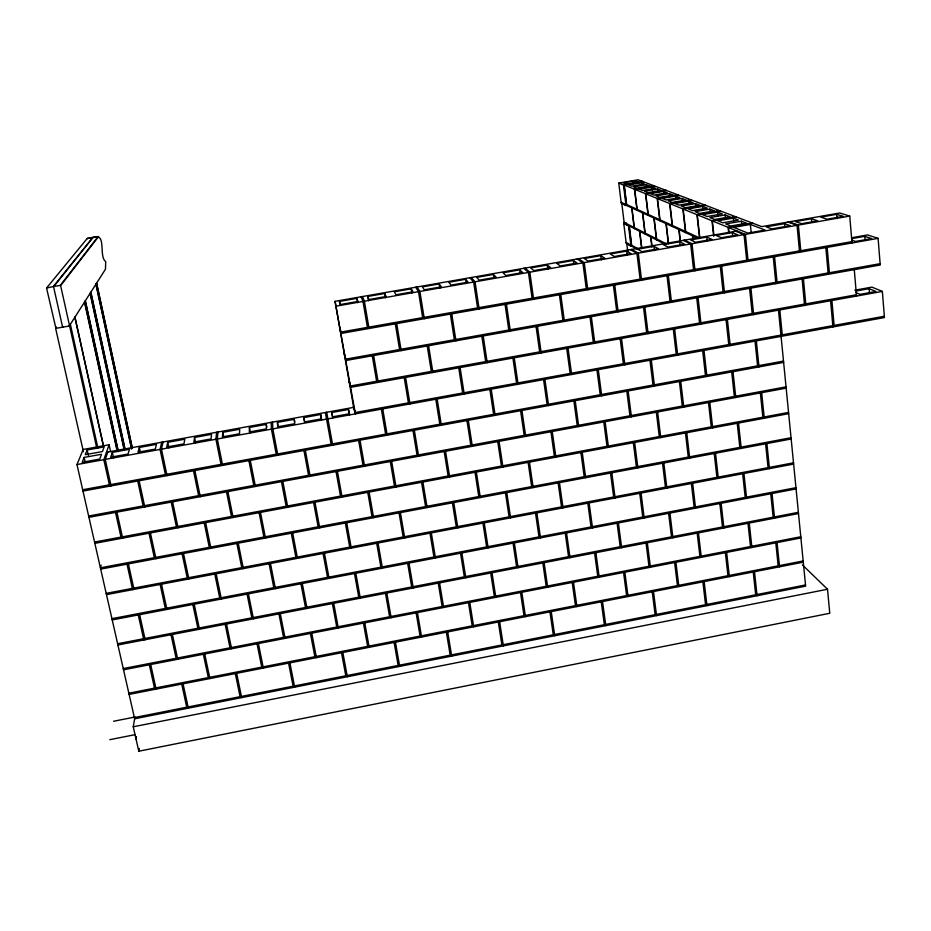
<?xml version="1.0" encoding="UTF-8"?>
<svg xmlns="http://www.w3.org/2000/svg" width="931" height="931" viewBox="0 0 931 931"><rect width="100%" height="100%" fill="white"/><g stroke="black" fill="none" stroke-linecap="round" stroke-linejoin="round"><path stroke-width="1.4" d="M249.415 427.48L249.345 431.972L266.429 428.865L266.289 424.385L249.415 427.48L250.486 432.973M69.266 326.025L105.459 269.234L105.715 261.658C98.337 256.304 107.123 232.098 93.007 237.347L53.591 286.829L62.621 327.177M222.753 432.321L222.393 436.883L239.523 433.765L239.698 429.238L222.753 432.321L223.58 436.453M217.97 432.019L217.33 439.013L222.637 465.419M216.609 432.263L215.934 439.257L220.984 464.36L166.765 474.31M194.556 437.442L193.869 442.074L211.058 438.943L211.558 434.335L194.556 437.442L195.685 442.947M802.487 565.012L827.508 589.242L829.777 613.273L138.8 751.212L139.243 748.431M136.031 739.028L136.426 736.677M138.8 751.212L133.238 726.797L134.983 716.858M167.731 442.318L166.73 447.008L183.977 443.866L184.78 439.223L167.731 442.318L168.883 447.834M163.076 441.992L161.459 449.173L167.045 475.625M161.703 442.237L160.062 449.429L165.381 474.566L110.801 484.586M139.347 447.474L138.009 452.233L155.314 449.091L156.455 444.343L139.347 447.474L140.232 451.616M101.153 565.222L100.397 567.829L154.325 557.669L149.03 533.219M112.337 452.385L110.696 457.202L128.059 454.049L129.502 449.266L112.337 452.385L113.559 457.901M107.821 452.024L105.226 459.414L111.092 485.901M778.491 310.151L805.641 586.146L134.646 718.779L76.97 464.557L83.208 449.452L109.102 444.762L103.818 459.67L109.695 486.168M84.151 457.412L82.196 462.276L99.803 459.076L101.456 454.27L84.151 457.412L85.093 461.555M87.153 449.976L85.268 454.665L102.445 451.547L104.144 446.903L87.153 449.976L88.375 455.41M96.731 447.823L69.604 325.966L70.116 324.698M117.143 451.104L84.5 302.156L85.163 301.039M124.091 449.592L90.063 293.416L90.726 292.357L124.917 449.382M131.504 448.847L95.881 284.281L96.452 283.303M83.418 451.71L55.639 328.399L56.558 327.049M55.918 328.34L46.55 288.028L53.242 286.597L93.007 237.347M92.553 237.428L87.188 238.557L98.477 236.649L60.62 285.619L69.534 325.699M53.242 286.597L60.271 285.398L98.209 236.474M46.55 288.028L87.363 238.301M62.284 327.235L62.901 327.13M113.57 721.257L134.355 717.149M134.378 717.568L186.724 707.223L181.72 684.087M188.062 706.955L240.082 696.679L235.322 673.578M241.42 696.423L293.114 686.205L288.587 663.128M294.429 685.938L345.797 675.79L341.514 652.747M347.112 675.534L398.165 665.444L394.116 642.425M399.469 665.188L450.197 655.168L446.38 632.172M451.488 654.912L501.902 644.95L498.329 621.978M503.194 644.694L553.293 634.791L549.942 611.853M554.573 634.535L604.359 624.701L601.24 601.798M605.639 624.445L655.121 614.669L652.224 591.79M656.378 614.425L705.558 604.708L702.882 581.852M706.815 604.452L755.693 594.804L753.237 571.971M756.95 594.548L805.524 584.959M133.238 726.797L827.508 589.242M109.8 739.68L135.402 734.594M128.839 693.188L154.511 688.149M155.861 687.881L208.3 677.605L203.365 654.272M209.638 677.337L261.751 667.12L257.061 643.821M263.089 666.864L314.864 656.704L310.419 633.429M316.191 656.448L367.64 646.358L363.439 623.107M368.955 646.102L420.079 636.071L416.122 612.854M421.394 635.815L472.203 625.853L468.479 602.671M473.495 625.597L523.99 615.694L520.499 592.547M525.282 615.449L575.463 605.604L572.204 582.48M576.743 605.359L626.61 595.572L623.572 572.472M627.89 595.328L677.442 585.611L674.638 562.533M678.711 585.355L727.972 575.695L725.377 552.665M729.229 575.451L778.176 565.85L775.802 542.843M779.433 565.606L803.162 560.951M129.118 694.41L803.29 562.161M123.253 668.574L176.122 658.287L171.025 634.721M177.472 658.019L230.004 647.801L225.151 624.27M231.354 647.545L283.548 637.386L278.939 613.878M284.874 637.13L336.743 627.029L332.39 603.567M338.069 626.772L389.612 616.753L385.492 593.303M390.927 616.497L442.144 606.523L438.257 583.12M443.447 606.279L494.338 596.375L490.695 572.984M495.641 596.119L546.206 586.274L542.808 562.929M547.509 586.03L597.76 576.242L594.583 552.933M599.052 575.998L648.988 566.281L646.044 542.994M650.269 566.036L699.903 556.377L697.179 533.114M701.171 556.133L750.502 546.532L748 523.303M751.759 546.288L800.788 536.745M123.532 669.808L800.904 537.955M117.62 643.74L143.549 638.736M144.91 638.468L197.872 628.239L192.845 604.475M199.222 627.983L251.836 617.823L247.064 594.094M253.185 617.567L305.473 607.478L300.946 583.772M306.799 607.21L358.761 597.19L354.478 573.519M360.088 596.934L411.7 586.961L407.673 563.325M413.027 586.705L464.325 576.813L460.531 553.2M465.628 576.557L516.6 566.711L513.051 543.134M517.904 566.467L568.562 556.68L565.233 533.137M569.853 556.435L620.186 546.718L617.102 523.199M621.477 546.474L671.495 536.815L668.633 513.33M672.776 536.57L722.491 526.969L719.849 503.52M723.759 526.725L773.161 517.194L770.752 493.767M774.429 516.949L798.379 512.318M117.911 644.985L798.507 513.551M106.483 594.63L793.631 464.057M111.929 618.673L165.322 608.443L160.132 584.447M166.696 608.176L219.739 598.028L214.793 574.055M221.101 597.76L273.807 587.67L269.117 563.732M275.145 587.414L327.526 577.383L323.08 553.48M328.864 577.127L380.895 567.165L376.706 543.285M382.234 566.909L433.939 557.006L429.982 533.16M435.254 556.75L486.634 546.916L482.933 523.106M487.949 546.66L539.002 536.884L535.534 513.109M540.306 536.628L591.045 526.923L587.81 503.171M592.337 526.667L642.751 517.019L639.748 493.302M644.043 516.775L694.142 507.174L691.372 483.492M695.422 506.93L745.207 497.398L742.659 473.751M746.476 497.154L795.958 487.681M112.22 619.93L796.075 488.915M155.698 557.401L209.277 547.312L204.25 522.896M210.65 547.056L263.88 537.024L259.109 512.644M265.242 536.768L318.134 526.806L313.607 502.461M319.484 526.55L372.028 516.658L367.757 492.336M373.366 516.402L425.583 506.569L421.557 482.281M426.91 506.313L478.79 496.549L475.019 472.296M480.117 496.293L531.659 486.587L528.133 462.37M532.986 486.343L584.202 476.695L580.909 452.513M585.506 476.439L636.397 466.862L633.348 442.714M637.7 466.617L688.277 457.086L685.449 432.973M689.568 456.842L739.819 447.38L737.224 423.302M741.099 447.136L791.047 437.721M100.688 569.109L791.164 438.99M106.192 593.361L132.377 588.392M133.75 588.124L187.236 577.976L182.115 553.759M188.609 577.709L241.746 567.619L236.881 543.436M243.107 567.363L295.895 557.332L291.298 533.184M297.245 557.075L349.707 547.114L345.354 523.001M351.045 546.858L403.17 536.954L399.062 512.876M404.508 536.698L456.295 526.865L452.431 502.821M457.621 526.609L509.082 516.845L505.463 492.825M510.397 516.589L561.533 506.871L558.146 482.898M562.836 506.627L613.657 496.979L610.503 473.029M614.949 496.735L665.444 487.134L662.535 463.231M666.736 486.89L716.917 477.359L714.228 453.49M718.197 477.114L768.063 467.653L765.608 443.808M769.332 467.409L793.515 462.812M94.543 542.04L120.995 537.106M122.38 536.85L176.413 526.76L171.199 502.088M177.786 526.492L231.458 516.472L226.512 491.836M232.831 516.216L286.154 506.255L281.465 481.664M287.516 505.999L340.49 496.107L336.056 471.54M341.852 495.851L394.488 486.017L390.298 461.497M395.826 485.773L448.125 475.997L444.192 451.512M449.464 475.753L501.425 466.047L497.736 441.585M502.752 465.803L554.376 456.155L550.931 431.74M555.702 455.911L607 446.321L603.788 421.941M608.304 446.077L659.288 436.558L656.32 412.212M660.591 436.313L711.237 426.852L708.503 402.541M712.529 426.607L762.861 417.216L760.359 392.929M764.153 416.972L788.557 412.41M94.846 543.343L788.673 413.678M88.643 516.018L143.118 505.929L137.718 481.013M144.514 505.673L198.629 495.653L193.497 470.772M200.014 495.397L253.779 485.435L248.903 460.601M255.152 485.191L308.557 475.299L303.948 450.488M309.93 475.043L362.997 465.209L358.644 440.444M364.347 464.965L417.076 455.201L412.98 430.459M418.415 454.945L470.807 445.251L466.955 420.544M472.145 444.995L524.188 435.359L520.592 410.699M525.515 435.114L577.232 425.537L573.88 400.912M578.547 425.292L629.938 415.785L626.819 391.183M631.241 415.54L682.295 406.079L679.421 381.524M683.61 405.835L734.338 396.443L731.696 371.923M735.63 396.21L786.043 386.865M88.934 517.333L786.171 388.157M320.683 414.504L321.439 418.857L304.472 421.941L303.913 417.577L320.683 414.504L321.672 419.986M82.684 489.753L109.404 484.842M222.369 464.104L276.228 454.223L271.445 429.156L271.154 422.36M277.601 453.967L331.11 444.145L325.35 412.514M332.472 443.889L385.632 434.137L381.361 409.151M386.993 433.881L439.804 424.187L435.789 399.236M441.154 423.942L493.616 414.307L489.857 389.402M494.955 414.062L547.091 404.496L543.576 379.615M548.417 404.252L600.216 394.744L596.957 369.898M601.542 394.5L653.003 385.05L649.978 360.25M654.318 384.806L705.454 375.426L702.672 350.661M706.757 375.181L757.566 365.848L755.029 341.13M758.87 365.615L783.506 361.088M82.975 491.068L783.634 362.392M106.437 452.28L353.664 407.371L355.386 413.876L335.055 301.341L737.003 230.969M294.254 419.334L294.708 423.721L277.694 426.817L277.426 422.383L294.254 419.334L294.766 422.08M331.75 412.514L348.462 409.477L349.532 413.748L332.623 416.82L331.75 412.514L332.728 418.007M409.768 402.623L462.66 392.987L458.75 367.826M464.022 392.742L516.577 383.188L512.911 358.063M517.915 382.944L570.133 373.436L566.711 348.345M571.471 373.191L623.351 363.753L620.174 338.709M624.666 363.521L676.22 354.141L673.288 329.12M677.535 353.896L728.752 344.575L726.064 319.601M730.055 344.342L780.946 335.079M832.814 325.641L782.249 334.846L779.806 309.907M884.345 316.261L834.106 325.408L831.895 300.515M76.97 464.557L884.45 317.564L882.355 291.415L871.882 287.12L854.856 290.193M855.996 291.042L869.123 288.668L875.931 291.484L860 294.359L856.02 292.648M377.986 381.023L431.321 371.399L427.236 345.983M432.682 371.155L485.668 361.6L481.839 336.219M487.018 361.356L539.666 351.871L536.093 326.525M541.016 351.627L593.315 342.201L589.986 316.889M594.653 341.956L646.614 332.588L643.53 307.323M647.941 332.344L699.565 323.034L696.737 297.815M700.892 322.801L752.178 313.549L749.583 288.366M753.493 313.316L804.465 304.123M856.404 294.755L805.769 303.89L803.406 278.741M882.355 291.415L350.731 387.308L349.078 381.233M400.947 349.288L454.363 339.745L450.371 314.096M455.736 339.501L508.803 330.016L505.068 304.414M510.165 329.772L562.894 320.357L559.415 294.79M564.244 320.113L616.625 310.756L613.389 285.235M617.963 310.512L670.006 301.213L667.027 275.739M671.332 300.981L723.05 291.74L720.303 266.301M724.365 291.508L775.744 282.326M828.101 272.969L777.059 282.093L774.557 256.7M880.121 263.682L829.405 272.736L827.147 247.378M339.478 301.423L356.817 298.362L358.004 301.435L340.467 304.518L339.478 301.423L339.978 304.262M411.223 288.843L394.348 291.81L395.966 294.778L413.038 291.787L411.223 288.843L411.909 293.102M465.616 279.312L448.858 282.268L451.093 285.119L468.06 282.14L465.616 279.312L466.059 282.151M519.661 269.85L503.019 272.783L505.859 275.518L522.722 272.562L519.661 269.85L520.068 272.678M573.356 260.447L556.819 263.357L560.276 265.975L577.022 263.042L573.356 260.447L573.729 263.264M626.703 251.102L610.27 254L614.332 256.502L630.962 253.581L626.703 251.102L627.226 255.327M679.7 241.816L663.384 244.69L668.027 247.076L684.553 244.178L679.7 241.816L680.026 244.632M732.36 232.599L716.148 235.45L721.374 237.731L737.794 234.845L732.36 232.599L732.662 235.403M851.853 237.719L867.599 234.926L878.096 238.359L880.226 265.009L346.029 360.483L344.447 354.851M851.551 238.673L864.806 236.323L871.625 238.58L855.542 241.432L851.551 240.058M368.804 327.142L422.674 317.611L418.508 291.706L415.657 287.237M424.047 317.366L477.568 307.893L473.658 282.023L469.864 277.741M478.93 307.649L532.09 298.246L528.447 272.422L523.722 268.314M533.451 298.001L586.262 288.657L582.876 262.879L577.232 258.946M587.612 288.412L640.086 279.125L636.955 253.395L630.392 249.636M641.424 278.893L693.56 269.664L690.662 243.969L683.214 240.384M694.887 269.431L746.674 260.261L744.032 234.612L735.699 231.202M748 260.028L799.461 250.928M851.9 241.641L800.776 250.695L798.379 225.081L789.139 221.846M878.096 238.359L341.281 333.414L339.768 328.224M741.413 221.206L725.703 223.94L730.812 226L746.697 223.219L741.413 221.206L741.867 225.511M752.446 223.079L728.089 227.339L728.67 232.843M752.888 223.242L728.496 227.513L729.078 233.018M750.351 224.418L733.616 227.339L747.896 233.087L765.107 230.073L750.351 224.418L751.189 232.703M367.687 296.477L384.631 293.509L386.132 296.512L369.002 299.514L367.687 296.477L368.408 300.748M439.199 283.955L422.371 286.899L424.303 289.809L441.329 286.829L439.199 283.955L439.874 288.214M493.418 274.459L476.707 277.391L479.256 280.184L496.165 277.217L493.418 274.459L493.837 277.298M547.288 265.032L530.682 267.93L533.835 270.607L550.64 267.663L547.288 265.032L547.87 269.268M600.809 255.653L584.296 258.539L588.066 261.099L604.754 258.178L600.809 255.653L601.345 259.889M653.981 246.343L637.584 249.217L641.936 251.661L658.508 248.752L653.981 246.343L654.481 250.567M706.804 237.091L690.511 239.942L695.457 242.269L711.924 239.383L706.804 237.091L707.269 241.315M811.495 218.75L795.411 221.566L801.533 223.696L817.755 220.833L811.495 218.75L811.751 221.555M836.748 214.328L820.723 217.132L827.089 219.192L843.288 216.353L836.748 214.328L837.12 218.529M784.542 223.661L766.248 226.861L771.718 228.91L790.186 225.674L784.542 223.661L784.81 226.466M336.487 306.09L849.735 216.073L852.005 242.979M695.538 203.61L681.259 206.077L685.449 207.764L699.868 205.262L695.538 203.61L695.853 206.379M704.942 205.088L682.842 208.916L685.519 232.587M705.302 205.227L683.191 209.056L685.728 231.563L699.507 237.859L696.935 214.654L719.733 210.685M702.765 206.379L688.172 208.905L692.583 210.627L707.234 208.09L702.765 206.379L703.08 209.196M623.758 223.487L628.541 225.93L631.02 246.168L626.226 243.468L623.758 223.487L626.505 223.009M709.841 209.091L695.108 211.64L699.577 213.443L714.449 210.86L709.841 209.091L710.155 211.954M720.117 210.837L697.296 214.793L699.868 238.033M717.545 212.047L702.486 214.665L707.199 216.504L722.316 213.874L717.545 212.047L717.987 216.155M55.639 328.399L69.604 325.966M725.098 214.945L709.888 217.586L714.659 219.507L730.02 216.83L725.098 214.945L725.4 217.726M735.537 216.679L711.982 220.775L713.658 236.288M735.944 216.83L712.366 220.938L713.891 235.054M733.337 218.098L717.778 220.81L722.817 222.788L738.434 220.053L733.337 218.098L733.628 220.926M623.514 185.036L626.028 205.553L621.268 203.365L618.766 183.104L623.514 185.036L643.146 181.685L640.621 180.73M643.414 181.778L624.27 185.06L626.668 204.564L636.874 209.231M646.312 184.722L633.592 186.91L636.897 188.237L649.722 186.037L646.312 184.722L646.649 187.55M654.109 185.828L634.453 189.202L637.002 210.278M654.4 185.944L634.721 189.307L637.141 209.359L647.941 214.293M652.003 186.91L639.027 189.133L642.506 190.483L655.517 188.26L652.003 186.91L652.34 189.773M657.554 189.04L644.485 191.286L647.976 192.694L661.161 190.424L657.554 189.04L657.88 191.751M665.712 190.227L645.497 193.695L648.081 215.375M666.014 190.343L645.777 193.811L648.232 214.421L659.683 219.658M663.582 191.355L650.234 193.648L653.911 195.079L667.294 192.775L663.582 191.355L663.908 194.102M669.47 193.601L656.018 195.917L659.718 197.407L673.288 195.068L669.47 193.601L669.785 196.394M678.001 194.882L657.193 198.466L659.811 220.763M678.315 194.998L657.495 198.594L659.986 219.797L672.135 225.349M675.859 196.057L662.116 198.419L666.026 199.944L679.805 197.57L675.859 196.057L676.185 198.885M682.097 198.454L668.249 200.84L672.182 202.423L686.159 200.014L682.097 198.454L682.423 201.329M691.07 199.828L669.622 203.528L672.275 226.501M691.396 199.956L669.948 203.656L672.461 225.5L685.391 231.412M688.905 201.061L674.754 203.505L678.897 205.123L693.095 202.667L688.905 201.061L689.208 203.796M618.766 183.104L638.142 179.788L761.814 226.629L839.657 213.001L849.735 216.073M635.454 180.719L623.13 182.825L626.272 184.082L638.701 181.964L635.454 180.719L635.792 183.477M787.835 222.067L797.052 225.314L799.578 252.266M621.14 202.353L625.911 204.541M698.355 238.487L621.768 203.284L624.247 223.405L665.234 244.341M684.529 240.151L692.001 243.736L695.038 270.781M624.131 222.404L634.092 227.467L631.707 207.846M634.36 227.595L644.892 232.959L642.471 212.792M645.171 233.099L656.32 238.767L653.865 218.04M656.611 238.918L666.072 243.724M638.503 249.043L631.66 245.214L629.298 225.977M626.098 242.479L630.904 245.156M637.374 249.368L626.726 243.387L627.727 251.475M631.718 249.403L638.294 253.151L641.587 280.243M578.558 258.713L584.237 262.635L587.798 289.762M525.061 268.081L529.82 272.178L533.638 299.351M471.214 277.508L475.031 281.79L479.139 309.011M417.018 286.992L419.893 291.461L424.268 318.728M362.473 296.547L364.382 301.19L369.037 328.503M361.1 296.791L362.985 301.435L367.419 327.386L341.037 332.053L339.536 326.886M344.214 353.524L345.785 359.145L399.562 349.532L395.314 323.848M348.846 379.929L350.498 385.981L376.613 381.268L372.26 355.805M353.431 406.067L355.153 412.549L408.406 402.867L404.229 377.66M70.442 324.64L97.895 447.986M109.102 444.762L110.603 451.535M74.98 317.052L103.574 446.193M74.817 317.04L103.399 446.158M116.91 512.143L122.671 538.141M128.385 563.895L134.029 589.404M139.638 614.669L145.189 639.713M150.682 664.525L156.129 689.103M115.514 512.399L121.286 538.397M127 564.151L132.656 589.66M138.265 614.937L143.828 639.981M149.332 664.792L154.779 689.371M85.443 301.027L118.412 451.616M85.221 301.027L117.574 448.754M84.791 302.063L117.422 450.988M90.947 292.357L125.138 449.394M90.33 293.335L124.347 449.487M96.708 283.303L132.388 448.195M96.498 283.303L132.179 448.172M139.115 480.757L144.794 506.976M150.415 532.951L155.977 558.693M161.494 584.179L166.963 609.433M172.375 634.465L177.74 659.253M183.058 683.831L188.33 708.177M96.137 284.199L131.76 448.742M172.584 501.832L178.065 527.784M183.488 553.503L188.877 578.977M194.207 604.219L199.478 629.228M204.715 654.004L209.906 678.559M194.882 470.516L200.281 496.7M205.623 522.64L210.918 548.336M216.155 573.799L221.357 599.017M226.501 624.014L231.598 648.779M236.66 673.311L241.664 697.633M227.886 491.58L233.087 517.508M238.243 543.18L243.352 568.632M248.414 593.838L253.43 618.812M258.399 643.554L263.333 668.086M250.288 460.345L255.408 486.482M260.471 512.387L265.498 538.048M270.467 563.476L275.401 588.66M280.278 613.622L285.119 638.352M289.913 662.86L294.673 687.148M266.289 424.385L266.825 427.131M326.7 412.27L332.704 445.204M277.426 422.383L278.206 426.503M277.857 455.282L272.83 428.9L272.515 422.115M282.826 481.408L287.76 507.29M292.648 532.928L297.489 558.344M302.284 583.516L307.044 608.455M311.745 633.173L316.424 657.67M303.913 417.577L304.67 421.696M305.321 450.232L310.163 476.346M314.969 502.205L319.717 527.83M324.43 553.223L329.097 578.384M333.717 603.3L338.302 628.006M342.841 652.48L347.333 676.744M337.418 471.295L342.084 497.142M346.704 522.745L351.278 548.115M355.817 573.263L360.309 598.168M364.766 622.851L369.176 647.313M360.006 440.188L364.58 466.256M369.107 492.092L373.599 517.683M378.044 543.029L382.443 568.154M386.819 593.047L391.136 617.718M395.431 642.169L399.678 666.398M335.055 301.341L353.664 407.371M348.462 409.477L349.428 414.958M373.645 355.561L378.207 382.35M382.734 408.895L387.215 435.196M391.648 461.241L396.047 487.053M400.4 512.632L404.717 537.967M409 563.069L413.236 587.95M417.437 612.598L421.603 637.037M356.817 298.362L357.551 302.633M396.699 323.604L401.168 350.626M405.602 377.416L409.989 403.938M414.33 430.215L418.636 456.248M422.895 482.037L427.131 507.593M431.309 532.916L435.464 557.995M439.572 582.864L443.645 607.501M447.683 631.916L451.686 656.111M384.631 293.509L385.341 297.78M428.597 345.738L432.892 372.493M437.151 398.992L441.364 425.246M445.53 451.267L449.661 477.033M453.758 502.565L457.819 527.877M461.846 552.944L465.826 577.79M469.783 602.415L473.693 626.819M451.744 313.852L455.946 340.839M460.1 367.582L464.22 394.069M468.305 420.3L472.343 446.298M476.346 472.052L480.315 497.561M484.248 522.85L488.147 547.905M491.999 572.74L495.827 597.341M499.621 621.733L503.38 645.893M483.201 335.975L487.227 362.694M491.207 389.146L495.152 415.366M499.063 441.341L502.938 467.083M506.778 492.58L510.584 517.845M514.354 542.889L518.09 567.701M521.802 592.291L525.468 616.659M506.429 304.169L510.363 331.11M514.249 357.818L518.113 384.259M521.919 410.455L525.701 436.406M529.448 462.125L533.16 487.611M536.85 512.853L540.492 537.885M544.1 562.673L547.684 587.252M551.233 611.609L554.748 635.745M537.443 326.281L541.202 352.954M544.914 379.371L548.603 405.555M552.258 431.484L555.877 457.191M559.461 482.654L563.022 507.884M566.537 532.893L570.028 557.669M573.484 582.224L576.917 606.57M560.765 294.557L564.419 321.451M568.05 348.113L571.646 374.506M575.207 400.667L578.721 426.584M582.224 452.268L585.68 477.708M589.114 502.926L592.512 527.912M595.875 552.677L599.215 577.22M602.52 601.542L605.802 625.655M591.325 316.656L594.828 343.283M598.284 369.665L601.717 395.803M605.115 421.696L608.478 447.357M611.807 472.785L615.123 497.98M618.393 522.954L621.64 547.707M624.852 572.228L628.041 596.538M614.739 284.991L618.126 311.85M621.501 338.465L624.841 364.824M628.134 390.95L631.404 416.82M634.651 442.469L637.863 467.874M641.04 493.058L644.194 518.008M647.324 542.738L650.42 567.247M653.492 591.546L656.541 615.624M626.54 205.472L624.014 184.955L745.37 234.379L748.14 261.378M629.042 225.849L631.521 246.087M639.806 231.354L641.855 248.286M639.539 231.214L641.587 248.135M644.869 307.079L648.104 333.67M651.304 360.006L654.481 386.109M657.623 411.968L660.742 437.593M663.826 462.986L666.887 488.147M669.924 513.086L672.927 537.792M675.906 562.289L678.862 586.565M631.963 207.962L634.477 228.63M650.932 237.033L652.061 246.517M650.653 236.893L651.84 246.855M642.751 212.92L645.299 234.158M654.156 218.168L656.739 240M666.27 223.731L668.586 243.666M665.956 223.591L668.272 243.503M668.365 275.506L671.495 302.307M674.614 328.887L677.687 355.211M680.736 381.279L683.761 407.126M686.752 432.729L689.72 458.11M692.652 483.247L695.562 508.175M698.448 532.869L701.311 557.343M704.15 581.607L706.955 605.65M679.13 229.643L680.538 242.025M678.792 229.492L680.212 241.862M692.815 235.939L693.141 238.778M692.466 235.776L692.943 240.035M698.064 297.571L701.031 324.116M703.987 350.417L706.908 376.473M709.806 402.297L712.669 427.888M715.52 453.246L718.336 478.371M721.129 503.275L723.899 527.958M726.645 552.42L729.357 576.661M721.63 266.068L724.504 292.834M727.379 319.368L730.195 345.645M733 371.69L735.769 397.49M738.516 423.058L741.239 448.393M743.939 473.507L746.615 498.388M749.269 523.059L751.887 547.498M754.494 571.727L757.078 595.747M750.91 288.133L753.633 314.631M756.333 340.886L758.998 366.907M761.651 392.696L764.281 418.24M766.888 443.563L769.46 468.654M772.02 493.523L774.557 518.171M777.059 542.598L779.55 566.816M773.242 256.933L775.872 283.652M802.103 278.974L804.582 305.438M825.844 247.611L828.218 274.296M830.592 300.748L832.931 326.944M854.286 269.653L856.52 296.07M864.806 236.323L865.143 240.489M869.123 288.668L869.484 292.997M641.063 182.709L628.437 184.873L631.718 186.153L644.38 183.989L641.063 182.709"/></g></svg>
